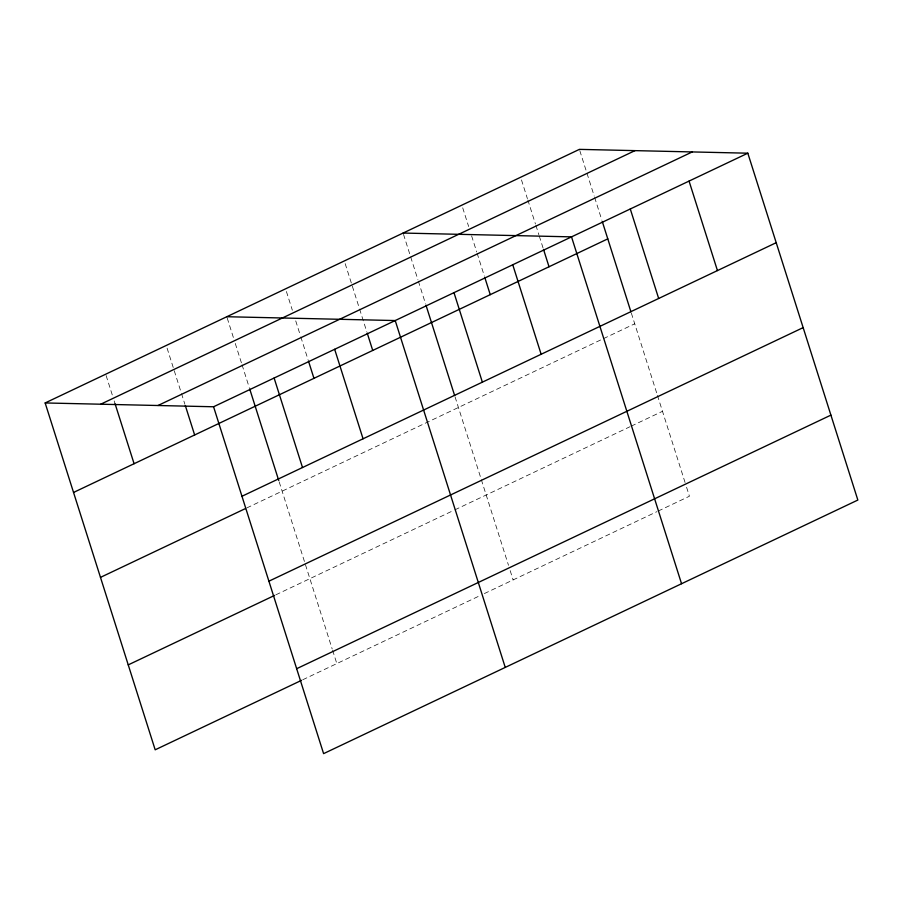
<?xml version="1.0" encoding="UTF-8"?>
<svg xmlns="http://www.w3.org/2000/svg" width="903" height="903" viewBox="0 0 903 903"><rect width="100%" height="100%" fill="white"/><g stroke="black" fill="none" stroke-linecap="round" stroke-linejoin="round"><path stroke-width="0.68" stroke-dasharray="4.51 3.39" d="M246.801 507.926L602.222 339.223M603.475 338.636L634.73 323.793M275.821 594.829L453.678 510.409M454.931 509.823L629.978 426.735M631.231 426.137L662.486 411.305M302.765 679.756L479.369 595.935M484.369 593.564L656.921 511.662M658.174 511.064L689.429 496.232L685.637 484.29M579.816 150.699L594.23 196.12M594.648 197.452L601.861 220.163M631.366 313.183L657.023 394.069M657.44 395.39L685.219 482.958M521.482 179.934L527.408 198.637M527.837 199.969L535.456 224.012M535.885 225.355L538.854 234.701M539.272 236.033L543.087 248.065M462.708 207.825L468.646 226.529M471.614 235.875L476.694 251.914M477.123 253.246L484.324 275.957M403.517 234.385L417.931 279.806M418.349 281.138L425.55 303.848M455.056 396.857L508.502 565.312M510.184 570.628L513.13 579.907M345.172 263.62L359.157 307.697M359.586 309.029L366.787 331.74M286.409 291.511L292.346 310.214M295.732 320.892L300.394 335.589M300.812 336.921L308.025 359.631M227.217 318.07L233.572 338.106M235.265 343.445L241.62 363.48M242.049 364.823L249.251 387.534M279.185 481.875L332.191 648.997M332.62 650.318L336.83 663.592M167.089 348.14L181.074 392.218M181.503 393.561L184.889 404.251M106.125 375.546L112.48 395.582M114.173 400.921L115.02 403.596"/><path stroke-width="1.35" d="M45.15 402.952L579.399 149.367L747.819 153.194L857.85 500.048L323.601 753.633L213.571 406.768L45.15 402.952L155.181 749.806L301.5 680.354M100.73 404.205L634.978 150.632M157.991 405.503L692.24 151.93M213.571 406.768L747.819 153.194M73.538 492.451L607.787 238.866M241.959 496.266L776.208 242.693M100.481 577.378L245.548 508.524M268.902 581.193L803.151 327.62M128.237 664.879L274.568 595.427M296.658 668.705L830.907 415.12M403.099 233.053L571.52 236.868L681.551 583.733M226.8 316.727L395.221 320.554L505.251 667.419M689.057 181.085L717.445 270.584M630.283 208.977L658.671 298.475M602.278 221.506L630.937 311.851M543.516 249.397L549.024 266.757M512.746 264.76L541.145 354.269M484.742 277.289L490.25 294.66M453.983 292.662L482.371 382.161M425.979 305.18L454.638 395.537M367.216 333.072L372.725 350.443M334.663 349.292L363.062 438.79M308.442 360.974L313.951 378.334M274.117 378.03L302.505 467.528M249.679 388.866L278.756 480.543M185.318 405.582L194.642 434.964M115.02 403.596L134.084 463.713"/></g></svg>
